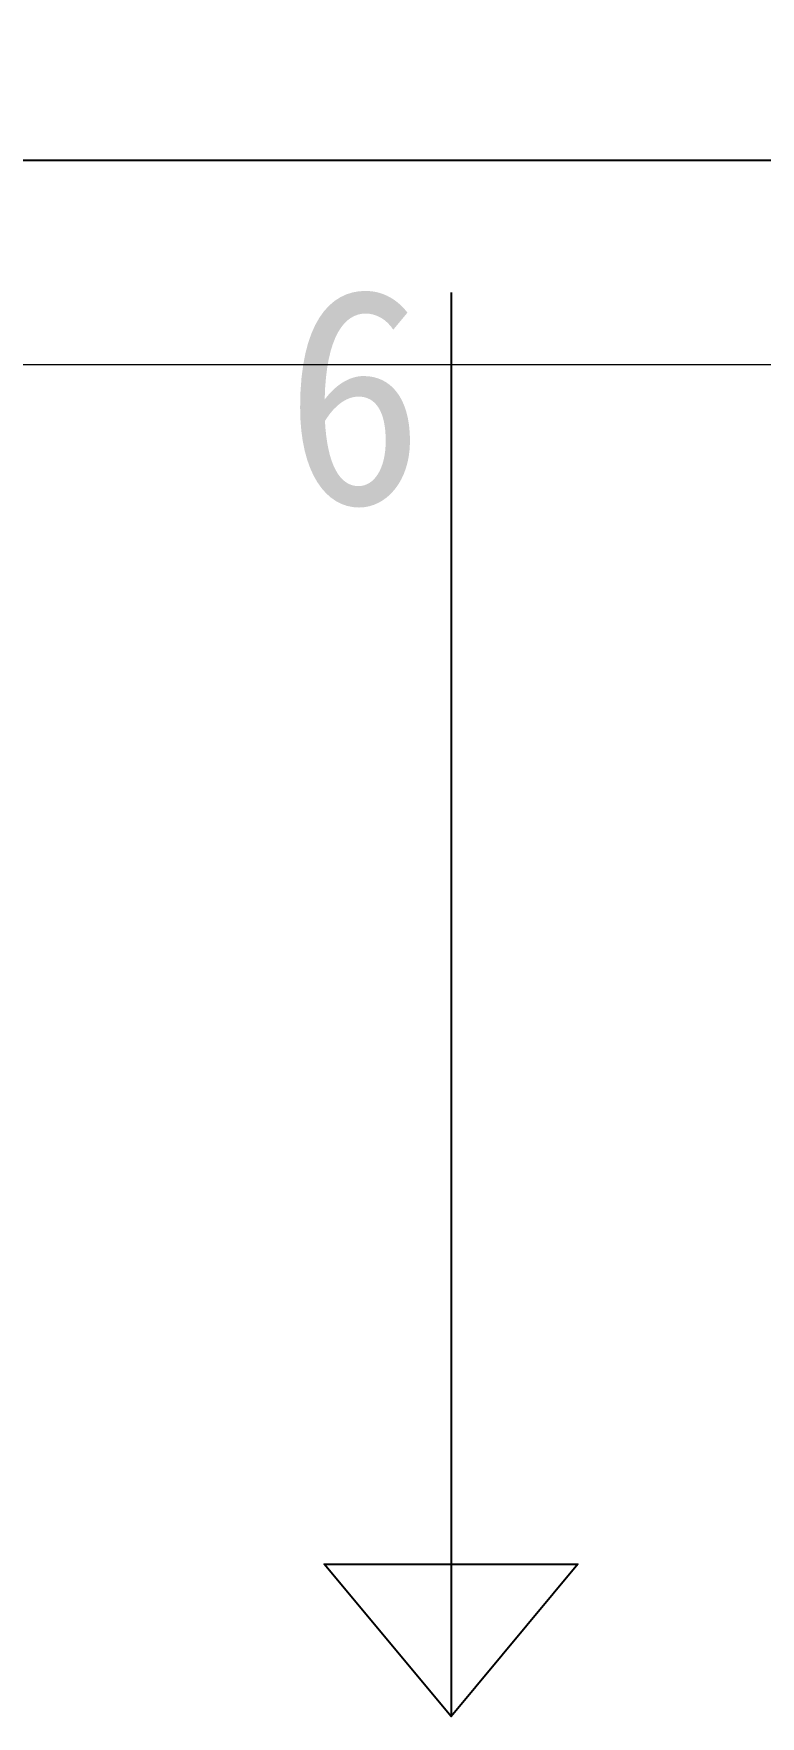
# Model space of a CAD drawing. Header units: millimetres. Extents: x 4003075 to 5615882, y 1445368 to 2591247.
# Drawn here: x 5404081 to 5409134, y 2481967 to 2493668 of the extents above; entities that cross this region are included whole.
import ezdxf

# ---------------------------------------------------------------- set-up
doc = ezdxf.new("R2010")
doc.units = ezdxf.units.MM
doc.layers.add('1.검수라인', color=3, linetype='Continuous')
doc.layers.add('A_Text', color=3, linetype='Continuous')
doc.layers.add('XR-평면도$0$A-CNTL', color=9, linetype='Continuous', lineweight=15)
doc.styles.add('돋움', font='')
doc.styles.get('돋움').set_extended_font_data('DotumChe')

# ---------------------------------------------------------------- blocks, each defined once
blk = doc.blocks.new('XR-평면도$0$중심선(210216)')
at = {"layer": 'XR-평면도$0$A-CNTL', "ltscale": 300}
blk.add_lwpolyline([(-10000, 152000), (186000, 152000)], dxfattribs=at)

msp = doc.modelspace()

# ---------------------------------------------------------------- linework, layer by layer
at = {"layer": '1.검수라인'}
for points in [[(5410292.2, 2492786.3), (5400392.2, 2492786.3), (5401449.6, 2493668.4), (5401449.6, 2491904.2), (5400392.2, 2492786.3)], [(5406983.5, 2491867.4), (5406983.5, 2481967.4), (5406101.4, 2483024.8), (5407865.6, 2483024.8), (5406983.5, 2481967.4)]]:
    msp.add_lwpolyline(points, dxfattribs=at)

# ---------------------------------------------------------------- block references
at = {"layer": 'XR-평면도$0$A-CNTL'}
msp.add_blockref('XR-평면도$0$중심선(210216)', (5322575, 2339367.6), dxfattribs=at)

# ---------------------------------------------------------------- texts
at = {"layer": 'A_Text', "style": '돋움'}
msp.add_text('6', height=1500, dxfattribs=at).set_placement((5405827.6, 2490397.7))

doc.saveas('drawing.dxf')
